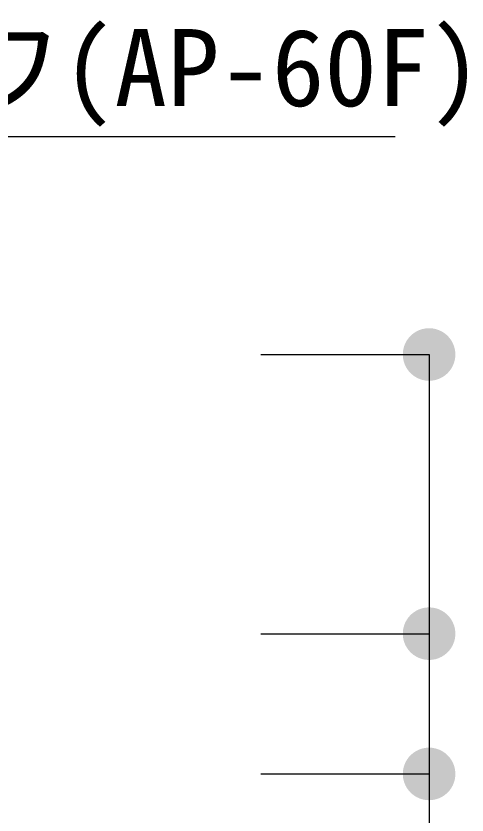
# Model space of a CAD drawing. Units: millimetres, scale not verified. Extents: x -8910 to 8910, y -6308 to 6308.
# Drawn here: x 1244 to 1566, y 3377 to 3946 of the extents above; entities that cross this region are included whole.
import ezdxf
from ezdxf.enums import TextEntityAlignment as Align

# ---------------------------------------------------------------- set-up
doc = ezdxf.new("R2010")
doc.units = ezdxf.units.MM
doc.header["$LTSCALE"] = 30
for name, color, linetype, lineweight in [('0-3_製作', 4, 'Continuous', 25), ('0-5_00クル-フ-6寸法', 132, 'Continuous', 25), ('0-7_07', 3, 'Continuous', 25)]:
    doc.layers.add(name, color=color, linetype=linetype, lineweight=lineweight)
doc.styles.add('ＭＳ ゴシック', font='')
doc.styles.get('ＭＳ ゴシック').set_extended_font_data('MS Gothic')

msp = doc.modelspace()

# ---------------------------------------------------------------- linework, layer by layer
at = {"layer": '0-3_製作'}
msp.add_line((1123.41, 3860.67), (1514.68, 3860.67), dxfattribs=at)
at = {"layer": '0-5_00クル-フ-6寸法', "color": 4}
for p, q in [((1418.8, 3705.15), (1538.8, 3705.15)), ((1538.8, 3705.15), (1538.8, 3506.1)), ((1418.8, 3506.1), (1538.8, 3506.1)), ((1418.8, 3506.1), (1538.8, 3506.1)), ((1538.8, 3506.1), (1538.8, 3406.1)), ((1418.8, 3406.1), (1538.8, 3406.1)), ((1538.8, 3406.1), (1538.8, 3186.62))]:
    msp.add_line(p, q, dxfattribs=at)
at = {"layer": '0-5_00クル-フ-6寸法'}
for points in [[(1538.8, 3705.15), (1525.96, 3718.82), (1527.78, 3720.32)], [(1538.8, 3705.15), (1527.78, 3720.32), (1529.77, 3721.58)], [(1538.8, 3705.15), (1529.77, 3721.58), (1531.9, 3722.58)], [(1538.8, 3705.15), (1531.9, 3722.58), (1534.14, 3723.31)], [(1538.8, 3705.15), (1534.14, 3723.31), (1536.45, 3723.75)], [(1538.8, 3705.15), (1536.45, 3723.75), (1538.8, 3723.9)], [(1538.8, 3705.15), (1538.8, 3723.9), (1541.15, 3723.75)], [(1538.8, 3705.15), (1541.15, 3723.75), (1543.46, 3723.31)], [(1538.8, 3705.15), (1543.46, 3723.31), (1545.7, 3722.58)], [(1538.8, 3705.15), (1545.7, 3722.58), (1547.83, 3721.58)], [(1538.8, 3705.15), (1547.83, 3721.58), (1549.82, 3720.32)], [(1538.8, 3705.15), (1549.82, 3720.32), (1551.63, 3718.82)], [(1538.8, 3705.15), (1521.83, 3713.13), (1522.97, 3715.2)], [(1538.8, 3705.15), (1522.97, 3715.2), (1524.35, 3717.1)], [(1538.8, 3705.15), (1524.35, 3717.1), (1525.96, 3718.82)], [(1538.8, 3705.15), (1551.63, 3718.82), (1553.25, 3717.1)], [(1538.8, 3705.15), (1553.25, 3717.1), (1554.63, 3715.2)], [(1538.8, 3705.15), (1554.63, 3715.2), (1555.76, 3713.13)], [(1538.8, 3705.15), (1520.38, 3708.66), (1520.97, 3710.95)], [(1538.8, 3705.15), (1520.97, 3710.95), (1521.83, 3713.13)], [(1538.8, 3705.15), (1555.76, 3713.13), (1556.63, 3710.95)], [(1538.8, 3705.15), (1556.63, 3710.95), (1557.22, 3708.66)], [(1538.8, 3705.15), (1520.09, 3706.33), (1520.38, 3708.66)], [(1538.8, 3705.15), (1520.09, 3703.97), (1520.09, 3706.33)], [(1538.8, 3705.15), (1520.38, 3701.64), (1520.09, 3703.97)], [(1538.8, 3705.15), (1520.97, 3699.36), (1520.38, 3701.64)], [(1538.8, 3705.15), (1521.83, 3697.17), (1520.97, 3699.36)], [(1538.8, 3705.15), (1522.97, 3695.1), (1521.83, 3697.17)], [(1538.8, 3705.15), (1524.35, 3693.2), (1522.97, 3695.1)], [(1538.8, 3705.15), (1525.96, 3691.48), (1524.35, 3693.2)], [(1538.8, 3705.15), (1527.78, 3689.98), (1525.96, 3691.48)], [(1538.8, 3705.15), (1529.77, 3688.72), (1527.78, 3689.98)], [(1538.8, 3705.15), (1531.9, 3687.72), (1529.77, 3688.72)], [(1538.8, 3705.15), (1534.14, 3686.99), (1531.9, 3687.72)], [(1538.8, 3705.15), (1536.45, 3686.55), (1534.14, 3686.99)], [(1538.8, 3705.15), (1538.8, 3686.4), (1536.45, 3686.55)], [(1538.8, 3705.15), (1557.22, 3708.66), (1557.51, 3706.33)], [(1538.8, 3705.15), (1557.51, 3706.33), (1557.51, 3703.97)], [(1538.8, 3705.15), (1541.15, 3686.55), (1538.8, 3686.4)], [(1538.8, 3705.15), (1543.46, 3686.99), (1541.15, 3686.55)], [(1538.8, 3705.15), (1545.7, 3687.72), (1543.46, 3686.99)], [(1538.8, 3705.15), (1547.83, 3688.72), (1545.7, 3687.72)], [(1538.8, 3705.15), (1549.82, 3689.98), (1547.83, 3688.72)], [(1538.8, 3705.15), (1551.63, 3691.48), (1549.82, 3689.98)], [(1538.8, 3705.15), (1553.25, 3693.2), (1551.63, 3691.48)], [(1538.8, 3705.15), (1554.63, 3695.1), (1553.25, 3693.2)], [(1538.8, 3705.15), (1555.76, 3697.17), (1554.63, 3695.1)], [(1538.8, 3705.15), (1556.63, 3699.36), (1555.76, 3697.17)], [(1538.8, 3705.15), (1557.22, 3701.64), (1556.63, 3699.36)], [(1538.8, 3705.15), (1557.51, 3703.97), (1557.22, 3701.64)], [(1538.8, 3506.1), (1525.96, 3519.77), (1527.78, 3521.27)], [(1538.8, 3506.1), (1525.96, 3519.77), (1527.78, 3521.27)], [(1538.8, 3506.1), (1527.78, 3521.27), (1529.77, 3522.53)], [(1538.8, 3506.1), (1527.78, 3521.27), (1529.77, 3522.53)], [(1538.8, 3506.1), (1529.77, 3522.53), (1531.9, 3523.53)], [(1538.8, 3506.1), (1529.77, 3522.53), (1531.9, 3523.53)], [(1538.8, 3506.1), (1531.9, 3523.53), (1534.14, 3524.26)], [(1538.8, 3506.1), (1531.9, 3523.53), (1534.14, 3524.26)], [(1538.8, 3506.1), (1534.14, 3524.26), (1536.45, 3524.7)], [(1538.8, 3506.1), (1534.14, 3524.26), (1536.45, 3524.7)], [(1538.8, 3506.1), (1536.45, 3524.7), (1538.8, 3524.85)], [(1538.8, 3506.1), (1536.45, 3524.7), (1538.8, 3524.85)], [(1538.8, 3506.1), (1538.8, 3524.85), (1541.15, 3524.7)], [(1538.8, 3506.1), (1538.8, 3524.85), (1541.15, 3524.7)], [(1538.8, 3506.1), (1541.15, 3524.7), (1543.46, 3524.26)], [(1538.8, 3506.1), (1541.15, 3524.7), (1543.46, 3524.26)], [(1538.8, 3506.1), (1543.46, 3524.26), (1545.7, 3523.53)], [(1538.8, 3506.1), (1543.46, 3524.26), (1545.7, 3523.53)], [(1538.8, 3506.1), (1545.7, 3523.53), (1547.83, 3522.53)], [(1538.8, 3506.1), (1545.7, 3523.53), (1547.83, 3522.53)], [(1538.8, 3506.1), (1547.83, 3522.53), (1549.82, 3521.27)], [(1538.8, 3506.1), (1547.83, 3522.53), (1549.82, 3521.27)], [(1538.8, 3506.1), (1549.82, 3521.27), (1551.63, 3519.77)], [(1538.8, 3506.1), (1549.82, 3521.27), (1551.63, 3519.77)], [(1538.8, 3506.1), (1521.83, 3514.08), (1522.97, 3516.14)], [(1538.8, 3506.1), (1521.83, 3514.08), (1522.97, 3516.14)], [(1538.8, 3506.1), (1522.97, 3516.14), (1524.35, 3518.05)], [(1538.8, 3506.1), (1522.97, 3516.14), (1524.35, 3518.05)], [(1538.8, 3506.1), (1524.35, 3518.05), (1525.96, 3519.77)], [(1538.8, 3506.1), (1524.35, 3518.05), (1525.96, 3519.77)], [(1538.8, 3506.1), (1551.63, 3519.77), (1553.25, 3518.05)], [(1538.8, 3506.1), (1551.63, 3519.77), (1553.25, 3518.05)], [(1538.8, 3506.1), (1553.25, 3518.05), (1554.63, 3516.14)], [(1538.8, 3506.1), (1553.25, 3518.05), (1554.63, 3516.14)], [(1538.8, 3506.1), (1554.63, 3516.14), (1555.76, 3514.08)], [(1538.8, 3506.1), (1554.63, 3516.14), (1555.76, 3514.08)], [(1538.8, 3506.1), (1520.09, 3507.28), (1520.38, 3509.61)], [(1538.8, 3506.1), (1520.09, 3507.28), (1520.38, 3509.61)], [(1538.8, 3506.1), (1520.38, 3509.61), (1520.97, 3511.89)], [(1538.8, 3506.1), (1520.38, 3509.61), (1520.97, 3511.89)], [(1538.8, 3506.1), (1520.97, 3511.89), (1521.83, 3514.08)], [(1538.8, 3506.1), (1520.97, 3511.89), (1521.83, 3514.08)], [(1538.8, 3506.1), (1555.76, 3514.08), (1556.63, 3511.89)], [(1538.8, 3506.1), (1555.76, 3514.08), (1556.63, 3511.89)], [(1538.8, 3506.1), (1556.63, 3511.89), (1557.22, 3509.61)], [(1538.8, 3506.1), (1556.63, 3511.89), (1557.22, 3509.61)], [(1538.8, 3506.1), (1557.22, 3509.61), (1557.51, 3507.28)], [(1538.8, 3506.1), (1557.22, 3509.61), (1557.51, 3507.28)], [(1538.8, 3506.1), (1520.09, 3504.92), (1520.09, 3507.28)], [(1538.8, 3506.1), (1520.09, 3504.92), (1520.09, 3507.28)], [(1538.8, 3506.1), (1520.38, 3502.58), (1520.09, 3504.92)], [(1538.8, 3506.1), (1520.38, 3502.58), (1520.09, 3504.92)], [(1538.8, 3506.1), (1520.97, 3500.3), (1520.38, 3502.58)], [(1538.8, 3506.1), (1520.97, 3500.3), (1520.38, 3502.58)], [(1538.8, 3506.1), (1521.83, 3498.11), (1520.97, 3500.3)], [(1538.8, 3506.1), (1521.83, 3498.11), (1520.97, 3500.3)], [(1538.8, 3506.1), (1522.97, 3496.05), (1521.83, 3498.11)], [(1538.8, 3506.1), (1522.97, 3496.05), (1521.83, 3498.11)], [(1538.8, 3506.1), (1524.35, 3494.15), (1522.97, 3496.05)], [(1538.8, 3506.1), (1524.35, 3494.15), (1522.97, 3496.05)], [(1538.8, 3506.1), (1525.96, 3492.43), (1524.35, 3494.15)], [(1538.8, 3506.1), (1525.96, 3492.43), (1524.35, 3494.15)], [(1538.8, 3506.1), (1527.78, 3490.93), (1525.96, 3492.43)], [(1538.8, 3506.1), (1527.78, 3490.93), (1525.96, 3492.43)], [(1538.8, 3506.1), (1529.77, 3489.67), (1527.78, 3490.93)], [(1538.8, 3506.1), (1529.77, 3489.67), (1527.78, 3490.93)], [(1538.8, 3506.1), (1531.9, 3488.66), (1529.77, 3489.67)], [(1538.8, 3506.1), (1531.9, 3488.66), (1529.77, 3489.67)], [(1538.8, 3506.1), (1534.14, 3487.94), (1531.9, 3488.66)], [(1538.8, 3506.1), (1534.14, 3487.94), (1531.9, 3488.66)], [(1538.8, 3506.1), (1536.45, 3487.5), (1534.14, 3487.94)], [(1538.8, 3506.1), (1536.45, 3487.5), (1534.14, 3487.94)], [(1538.8, 3506.1), (1538.8, 3487.35), (1536.45, 3487.5)], [(1538.8, 3506.1), (1538.8, 3487.35), (1536.45, 3487.5)], [(1538.8, 3506.1), (1557.51, 3507.28), (1557.51, 3504.92)], [(1538.8, 3506.1), (1557.51, 3507.28), (1557.51, 3504.92)], [(1538.8, 3506.1), (1541.15, 3487.5), (1538.8, 3487.35)], [(1538.8, 3506.1), (1543.46, 3487.94), (1541.15, 3487.5)], [(1538.8, 3506.1), (1545.7, 3488.66), (1543.46, 3487.94)], [(1538.8, 3506.1), (1547.83, 3489.67), (1545.7, 3488.66)], [(1538.8, 3506.1), (1549.82, 3490.93), (1547.83, 3489.67)], [(1538.8, 3506.1), (1551.63, 3492.43), (1549.82, 3490.93)], [(1538.8, 3506.1), (1553.25, 3494.15), (1551.63, 3492.43)], [(1538.8, 3506.1), (1554.63, 3496.05), (1553.25, 3494.15)], [(1538.8, 3506.1), (1555.76, 3498.11), (1554.63, 3496.05)], [(1538.8, 3506.1), (1556.63, 3500.3), (1555.76, 3498.11)], [(1538.8, 3506.1), (1557.22, 3502.58), (1556.63, 3500.3)], [(1538.8, 3506.1), (1557.51, 3504.92), (1557.22, 3502.58)], [(1538.8, 3506.1), (1541.15, 3487.5), (1538.8, 3487.35)], [(1538.8, 3506.1), (1543.46, 3487.94), (1541.15, 3487.5)], [(1538.8, 3506.1), (1545.7, 3488.66), (1543.46, 3487.94)], [(1538.8, 3506.1), (1547.83, 3489.67), (1545.7, 3488.66)], [(1538.8, 3506.1), (1549.82, 3490.93), (1547.83, 3489.67)], [(1538.8, 3506.1), (1551.63, 3492.43), (1549.82, 3490.93)], [(1538.8, 3506.1), (1553.25, 3494.15), (1551.63, 3492.43)], [(1538.8, 3506.1), (1554.63, 3496.05), (1553.25, 3494.15)], [(1538.8, 3506.1), (1555.76, 3498.11), (1554.63, 3496.05)], [(1538.8, 3506.1), (1556.63, 3500.3), (1555.76, 3498.11)], [(1538.8, 3506.1), (1557.22, 3502.58), (1556.63, 3500.3)], [(1538.8, 3506.1), (1557.51, 3504.92), (1557.22, 3502.58)], [(1538.8, 3406.1), (1531.9, 3423.53), (1534.14, 3424.26)], [(1538.8, 3406.1), (1534.14, 3424.26), (1536.45, 3424.7)], [(1538.8, 3406.1), (1536.45, 3424.7), (1538.8, 3424.85)], [(1538.8, 3406.1), (1538.8, 3424.85), (1541.15, 3424.7)], [(1538.8, 3406.1), (1541.15, 3424.7), (1543.46, 3424.26)], [(1538.8, 3406.1), (1543.46, 3424.26), (1545.7, 3423.53)], [(1538.8, 3406.1), (1524.35, 3418.05), (1525.96, 3419.77)], [(1538.8, 3406.1), (1525.96, 3419.77), (1527.78, 3421.27)], [(1538.8, 3406.1), (1527.78, 3421.27), (1529.77, 3422.53)], [(1538.8, 3406.1), (1529.77, 3422.53), (1531.9, 3423.53)], [(1538.8, 3406.1), (1545.7, 3423.53), (1547.83, 3422.53)], [(1538.8, 3406.1), (1547.83, 3422.53), (1549.82, 3421.27)], [(1538.8, 3406.1), (1549.82, 3421.27), (1551.63, 3419.77)], [(1538.8, 3406.1), (1551.63, 3419.77), (1553.25, 3418.05)], [(1538.8, 3406.1), (1520.97, 3411.89), (1521.83, 3414.08)], [(1538.8, 3406.1), (1521.83, 3414.08), (1522.97, 3416.14)], [(1538.8, 3406.1), (1522.97, 3416.14), (1524.35, 3418.05)], [(1538.8, 3406.1), (1553.25, 3418.05), (1554.63, 3416.14)], [(1538.8, 3406.1), (1554.63, 3416.14), (1555.76, 3414.08)], [(1538.8, 3406.1), (1555.76, 3414.08), (1556.63, 3411.89)], [(1538.8, 3406.1), (1520.09, 3407.28), (1520.38, 3409.61)], [(1538.8, 3406.1), (1520.09, 3404.92), (1520.09, 3407.28)], [(1538.8, 3406.1), (1520.38, 3409.61), (1520.97, 3411.89)], [(1538.8, 3406.1), (1556.63, 3411.89), (1557.22, 3409.61)], [(1538.8, 3406.1), (1557.22, 3409.61), (1557.51, 3407.28)], [(1538.8, 3406.1), (1557.51, 3407.28), (1557.51, 3404.92)], [(1538.8, 3406.1), (1520.38, 3402.58), (1520.09, 3404.92)], [(1538.8, 3406.1), (1520.97, 3400.3), (1520.38, 3402.58)], [(1538.8, 3406.1), (1521.83, 3398.11), (1520.97, 3400.3)], [(1538.8, 3406.1), (1522.97, 3396.05), (1521.83, 3398.11)], [(1538.8, 3406.1), (1524.35, 3394.15), (1522.97, 3396.05)], [(1538.8, 3406.1), (1525.96, 3392.43), (1524.35, 3394.15)], [(1538.8, 3406.1), (1527.78, 3390.93), (1525.96, 3392.43)], [(1538.8, 3406.1), (1529.77, 3389.67), (1527.78, 3390.93)], [(1538.8, 3406.1), (1531.9, 3388.66), (1529.77, 3389.67)], [(1538.8, 3406.1), (1534.14, 3387.94), (1531.9, 3388.66)], [(1538.8, 3406.1), (1536.45, 3387.5), (1534.14, 3387.94)], [(1538.8, 3406.1), (1538.8, 3387.35), (1536.45, 3387.5)], [(1538.8, 3406.1), (1541.15, 3387.5), (1538.8, 3387.35)], [(1538.8, 3406.1), (1543.46, 3387.94), (1541.15, 3387.5)], [(1538.8, 3406.1), (1545.7, 3388.66), (1543.46, 3387.94)], [(1538.8, 3406.1), (1547.83, 3389.67), (1545.7, 3388.66)], [(1538.8, 3406.1), (1549.82, 3390.93), (1547.83, 3389.67)], [(1538.8, 3406.1), (1551.63, 3392.43), (1549.82, 3390.93)], [(1538.8, 3406.1), (1553.25, 3394.15), (1551.63, 3392.43)], [(1538.8, 3406.1), (1554.63, 3396.05), (1553.25, 3394.15)], [(1538.8, 3406.1), (1555.76, 3398.11), (1554.63, 3396.05)], [(1538.8, 3406.1), (1556.63, 3400.3), (1555.76, 3398.11)], [(1538.8, 3406.1), (1557.22, 3402.58), (1556.63, 3400.3)], [(1538.8, 3406.1), (1557.51, 3404.92), (1557.22, 3402.58)]]:
    msp.add_solid(points, dxfattribs=at)

# ---------------------------------------------------------------- texts
at = {"layer": '0-7_07', "color": 4, "style": 'ＭＳ ゴシック'}
msp.add_text('ブロワ(AP-60F)', height=54.99, dxfattribs=at).set_placement((1052.1, 3865.72), align=Align.BOTTOM_LEFT)

doc.saveas('drawing.dxf')
